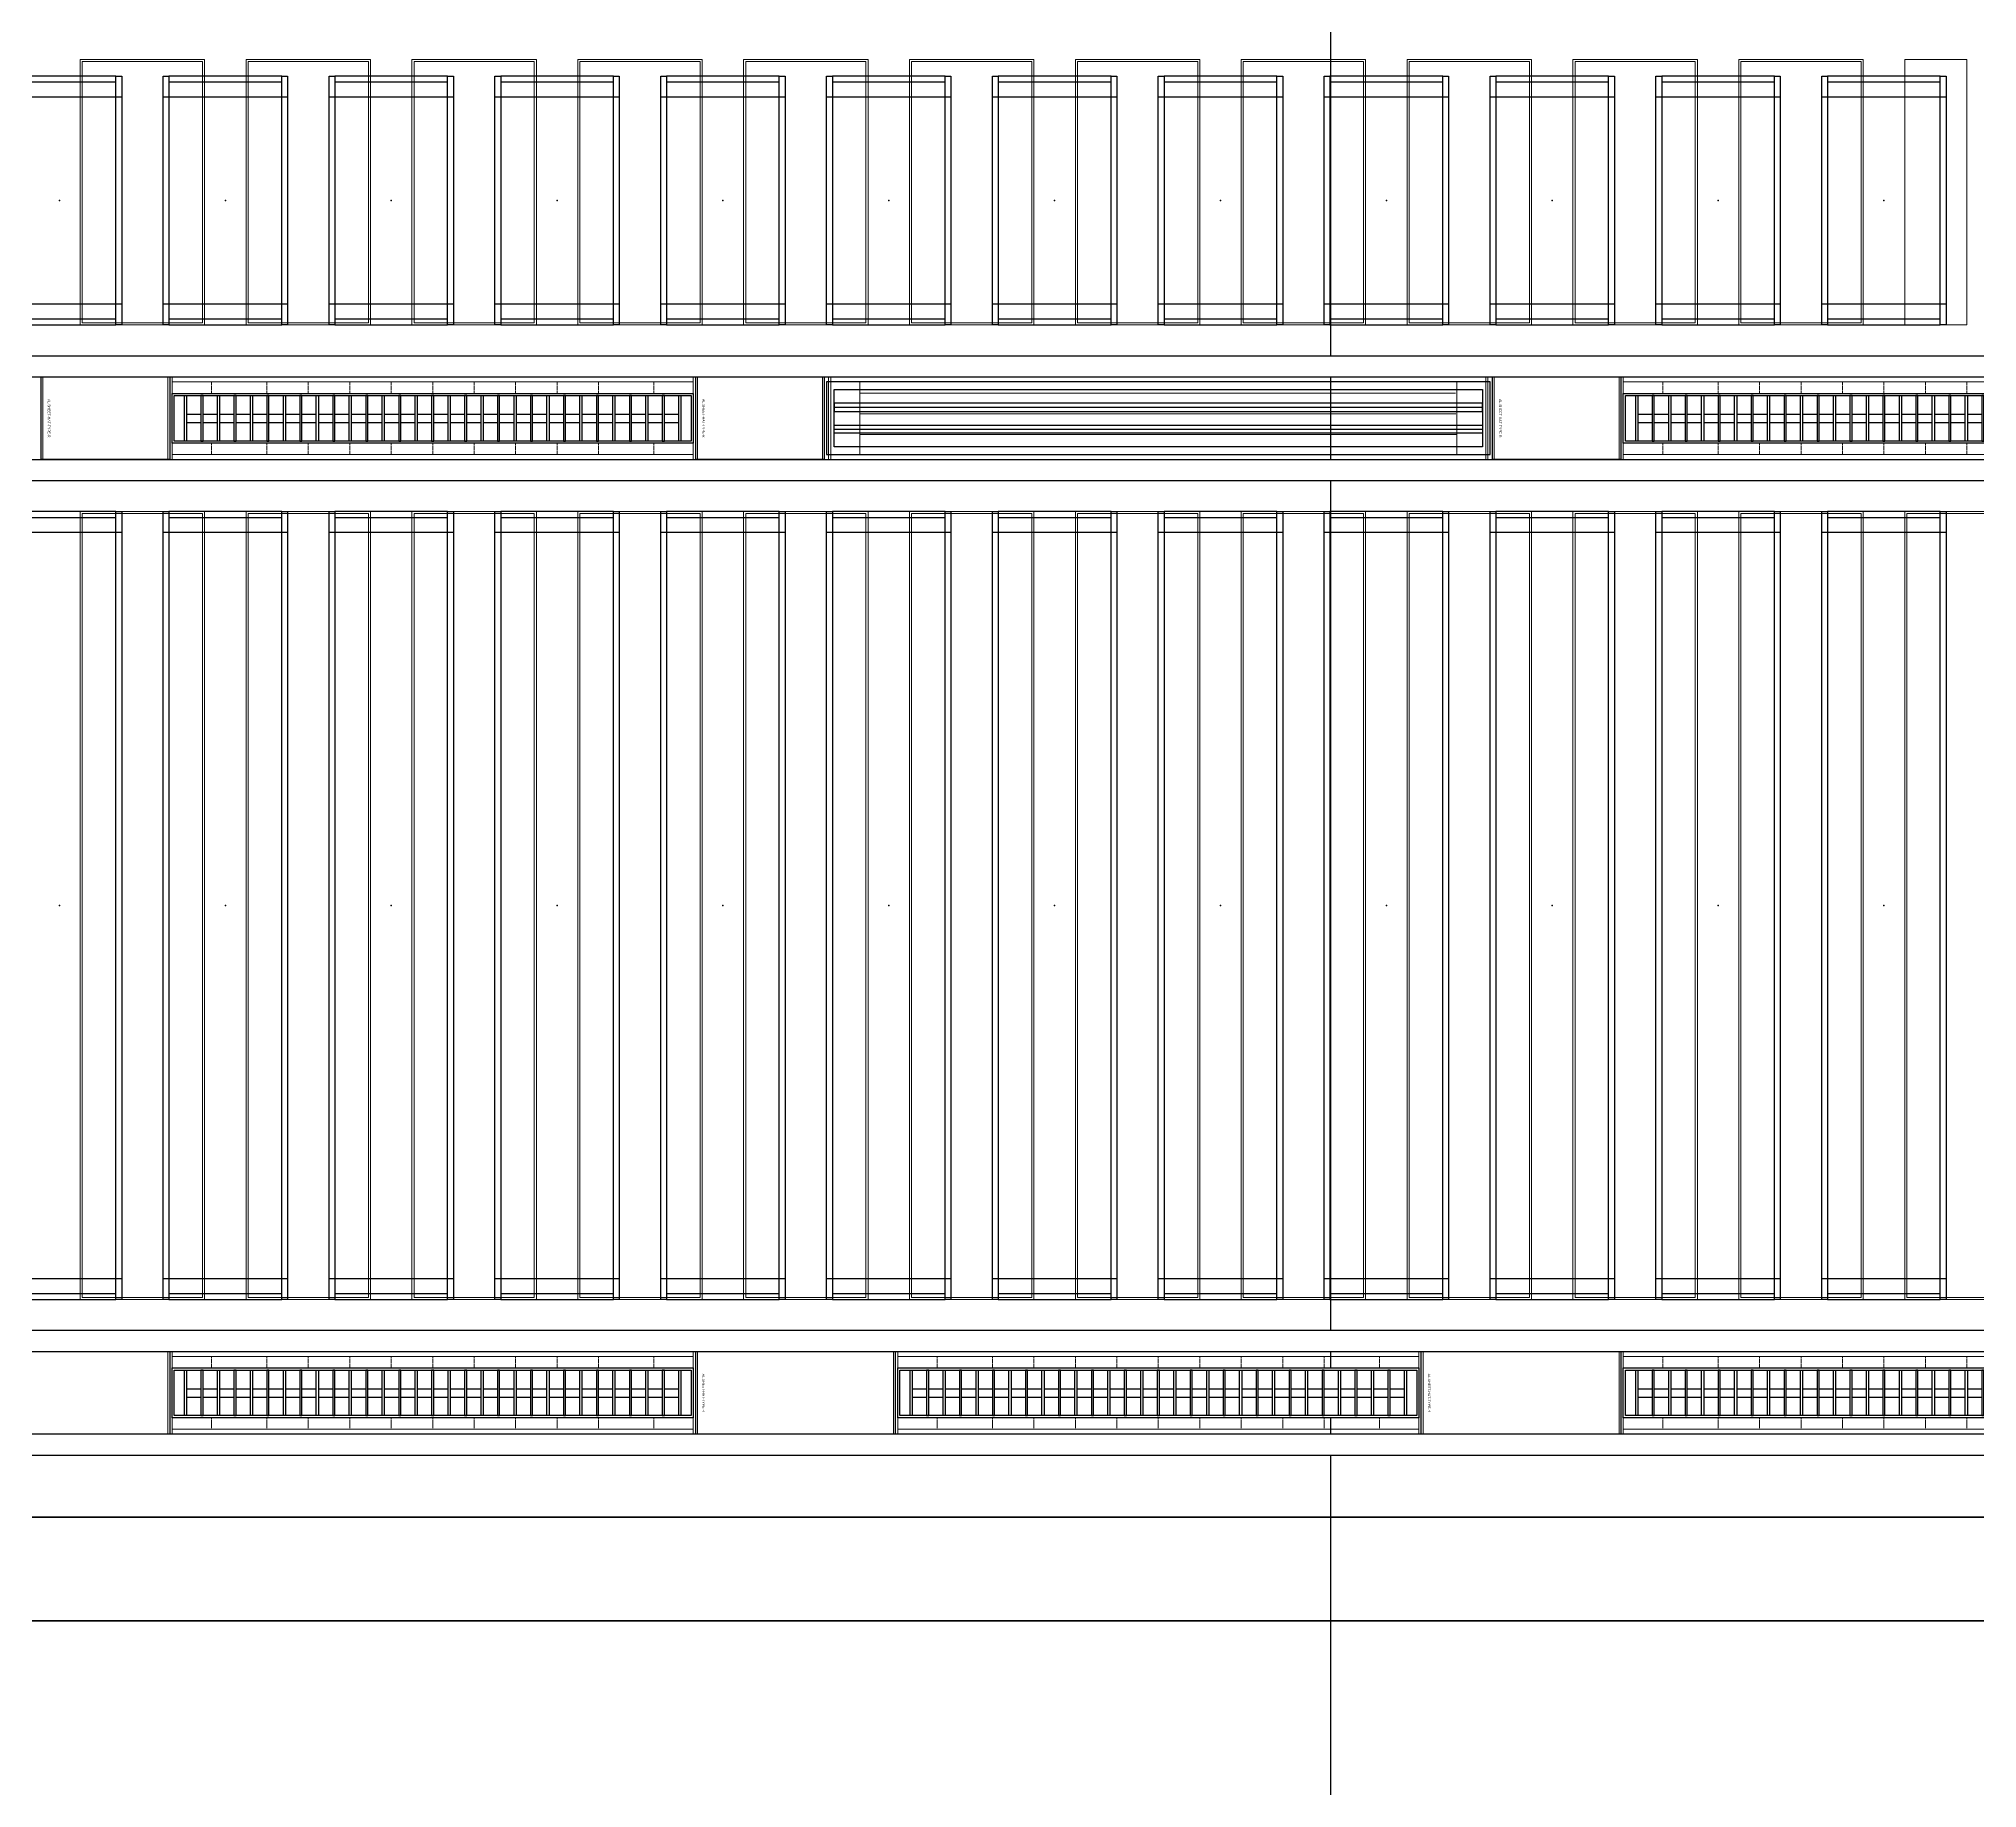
# Model space of a CAD drawing. Header units: millimetres. Extents: x 813027 to 1148939, y -931049 to -10.
# Drawn here: x 899690 to 904365, y -115288 to -111070 of the extents above; entities that cross this region are included whole.
import ezdxf
from ezdxf.enums import TextEntityAlignment as Align

# ---------------------------------------------------------------- set-up
doc = ezdxf.new("R2010")
doc.units = ezdxf.units.MM
doc.linetypes.add('DPA_Hidden 50', pattern=[3, 2, -1])
for name, color, linetype in [('000 - WIPEOUT', 250, 'Continuous'), ('001 - ASCESSORIES', 1, 'Continuous'), ('A04_TUBE SERIES', 2, 'Continuous'), ('A11_ALU.SOLID SHEET', 7, 'Continuous')]:
    doc.layers.add(name, color=color, linetype=linetype)
for name, color, linetype, lineweight in [('A-CLNG', 2, 'Continuous', 9), ('A-GLAZ-CURT', 2, 'Continuous', 9), ('A-ROOM-IDEN', 3, 'Continuous', 25), ('WALL-E', 2, 'Continuous', 25)]:
    doc.layers.add(name, color=color, linetype=linetype, lineweight=lineweight)

# ---------------------------------------------------------------- blocks, each defined once
blk = doc.blocks.new('DPA_CP_Metal Ceiling Panel - Vertical Panel with Gap-23421218-4160 - LOWER PLATFORM LEVEL - REFLECTED CEILING GENERAL PLAN')
at = {"layer": 'A-GLAZ-CURT'}
for p, q in [((892996.3, -111761.8), (892996.3, -111121.8)), ((892996.3, -111121.8), (893296.3, -111121.8)), ((892996.3, -111761.8), (892996.3, -111121.8)), ((892996.3, -111121.8), (893296.3, -111121.8)), ((893296.3, -111121.8), (892996.3, -111121.8)), ((892996.3, -111121.8), (892996.3, -111761.8)), ((893296.3, -111121.8), (892996.3, -111121.8)), ((892996.3, -111121.8), (892996.3, -111761.8)), ((892996.3, -111761.8), (892996.3, -111121.8)), ((892996.3, -111121.8), (893296.3, -111121.8)), ((893296.3, -111761.8), (893296.3, -111121.8)), ((893296.3, -111121.8), (893296.3, -111761.8)), ((893296.3, -111761.8), (893296.3, -111121.8)), ((893296.3, -111761.8), (893296.3, -111121.8)), ((893296.3, -111121.8), (893296.3, -111761.8)), ((893001.3, -111756.8), (893001.3, -111126.8)), ((893001.3, -111126.8), (893291.3, -111126.8)), ((893291.3, -111126.8), (893291.3, -111756.8)), ((892996.3, -111761.8), (893296.3, -111761.8)), ((893296.3, -111761.8), (892996.3, -111761.8)), ((892996.3, -111761.8), (893296.3, -111761.8)), ((892996.3, -111761.8), (893296.3, -111761.8)), ((893296.3, -111761.8), (892996.3, -111761.8)), ((893001.3, -111756.8), (893291.3, -111756.8))]:
    blk.add_line(p, q, dxfattribs=at)
blk = doc.blocks.new('DPA_CP_Metal Ceiling Panel - Vertical Panel with Gap-13988918-4160 - LOWER PLATFORM LEVEL - REFLECTED CEILING GENERAL PLAN')
at = {"layer": 'A-GLAZ-CURT'}
for p, q in [((994596.3, -114111.8), (994596.3, -112211.8)), ((994596.3, -112211.8), (994896.3, -112211.8)), ((994596.3, -114111.8), (994596.3, -112211.8)), ((994596.3, -112211.8), (994896.3, -112211.8)), ((994896.3, -112211.8), (994596.3, -112211.8)), ((994596.3, -112211.8), (994596.3, -114111.8)), ((994896.3, -112211.8), (994596.3, -112211.8)), ((994596.3, -112211.8), (994596.3, -114111.8)), ((994596.3, -114111.8), (994596.3, -112211.8)), ((994596.3, -112211.8), (994896.3, -112211.8)), ((994601.3, -114106.8), (994601.3, -112216.8)), ((994601.3, -112216.8), (994891.3, -112216.8)), ((994891.3, -112216.8), (994891.3, -114106.8)), ((994896.3, -114111.8), (994896.3, -112211.8)), ((994896.3, -112211.8), (994896.3, -114111.8)), ((994896.3, -114111.8), (994896.3, -112211.8)), ((994896.3, -114111.8), (994896.3, -112211.8)), ((994896.3, -112211.8), (994896.3, -114111.8)), ((994596.3, -114111.8), (994896.3, -114111.8)), ((994896.3, -114111.8), (994596.3, -114111.8)), ((994596.3, -114111.8), (994896.3, -114111.8)), ((994596.3, -114111.8), (994896.3, -114111.8)), ((994896.3, -114111.8), (994596.3, -114111.8)), ((994601.3, -114106.8), (994891.3, -114106.8))]:
    blk.add_line(p, q, dxfattribs=at)
blk = doc.blocks.new('DPA_CP_Metal Ceiling Luminaire1 - Linear Luminaire 2-14739897-4160 - LOWER PLATFORM LEVEL - REFLECTED CEILING GENERAL PLAN')
at = {"layer": 'A-GLAZ-CURT'}
for p, q in [((901767.8, -114474.3), (901767.8, -114199.3)), ((901767.8, -114199.3), (903024.8, -114199.3)), ((901767.8, -114199.3), (901767.8, -114474.3)), ((903024.8, -114199.3), (901767.8, -114199.3)), ((901767.8, -114199.3), (903024.8, -114199.3)), ((903024.8, -114199.3), (903024.8, -114474.3)), ((903024.8, -114474.3), (903024.8, -114199.3)), ((901767.8, -114249.3), (901767.8, -114474.3)), ((901767.8, -114249.3), (903024.8, -114249.3)), ((903024.8, -114249.3), (903024.8, -114474.3)), ((901767.8, -114424.3), (903024.8, -114424.3)), ((903024.8, -114474.3), (901767.8, -114474.3)), ((903024.8, -114474.3), (901767.8, -114474.3)), ((901767.8, -114474.3), (903024.8, -114474.3))]:
    blk.add_line(p, q, dxfattribs=at)
at = {"layer": 'A-GLAZ-CURT', "linetype": 'DPA_Hidden 50'}
for p, q in [((901862.8, -114249.3), (901862.8, -114424.3)), ((901996.3, -114249.3), (901996.3, -114424.3)), ((902096.3, -114249.3), (902096.3, -114424.3)), ((902196.3, -114249.3), (902196.3, -114424.3)), ((902296.3, -114249.3), (902296.3, -114424.3)), ((902396.3, -114249.3), (902396.3, -114424.3)), ((902496.3, -114249.3), (902496.3, -114424.3)), ((902596.3, -114249.3), (902596.3, -114424.3)), ((902696.3, -114249.3), (902696.3, -114424.3)), ((902796.3, -114249.3), (902796.3, -114424.3)), ((902929.8, -114249.3), (902929.8, -114424.3))]:
    blk.add_line(p, q, dxfattribs=at)
blk = doc.blocks.new('DPA_CP_Metal Ceiling Panel - Horizontal with Gap-20306943-4160 - LOWER PLATFORM LEVEL - REFLECTED CEILING GENERAL PLAN')
at = {"layer": 'A-GLAZ-CURT'}
for p, q in [((910029.8, -114474.3), (910029.8, -114199.3)), ((910029.8, -114199.3), (910512.8, -114199.3)), ((910029.8, -114474.3), (910029.8, -114199.3)), ((910029.8, -114199.3), (910512.8, -114199.3)), ((910512.8, -114199.3), (910029.8, -114199.3)), ((910029.8, -114199.3), (910029.8, -114474.3)), ((910512.8, -114199.3), (910029.8, -114199.3)), ((910029.8, -114199.3), (910029.8, -114474.3)), ((910029.8, -114474.3), (910029.8, -114199.3)), ((910029.8, -114199.3), (910512.8, -114199.3)), ((910034.8, -114469.3), (910034.8, -114204.3)), ((910034.8, -114204.3), (910507.8, -114204.3)), ((910507.8, -114204.3), (910507.8, -114469.3)), ((910512.8, -114474.3), (910512.8, -114199.3)), ((910512.8, -114199.3), (910512.8, -114474.3)), ((910512.8, -114474.3), (910512.8, -114199.3)), ((910512.8, -114474.3), (910512.8, -114199.3)), ((910512.8, -114199.3), (910512.8, -114474.3)), ((910029.8, -114474.3), (910512.8, -114474.3)), ((910512.8, -114474.3), (910029.8, -114474.3)), ((910029.8, -114474.3), (910512.8, -114474.3)), ((910029.8, -114474.3), (910512.8, -114474.3)), ((910512.8, -114474.3), (910029.8, -114474.3)), ((910034.8, -114469.3), (910507.8, -114469.3))]:
    blk.add_line(p, q, dxfattribs=at)
blk = doc.blocks.new('DPA_CP_Metal Ceiling Panel - Horizontal with Gap-20308794-4160 - LOWER PLATFORM LEVEL - REFLECTED CEILING GENERAL PLAN')
at = {"layer": 'A-GLAZ-CURT'}
for p, q in [((910201.3, -109924.3), (910201.3, -109649.3)), ((910201.3, -109649.3), (910512.8, -109649.3)), ((910201.3, -109924.3), (910201.3, -109649.3)), ((910201.3, -109649.3), (910512.8, -109649.3)), ((910512.8, -109649.3), (910201.3, -109649.3)), ((910201.3, -109649.3), (910201.3, -109924.3)), ((910512.8, -109649.3), (910201.3, -109649.3)), ((910201.3, -109649.3), (910201.3, -109924.3)), ((910201.3, -109924.3), (910201.3, -109649.3)), ((910201.3, -109649.3), (910512.8, -109649.3)), ((910206.3, -109919.3), (910206.3, -109654.3)), ((910206.3, -109654.3), (910507.8, -109654.3)), ((910507.8, -109654.3), (910507.8, -109919.3)), ((910512.8, -109924.3), (910512.8, -109649.3)), ((910512.8, -109649.3), (910512.8, -109924.3)), ((910512.8, -109924.3), (910512.8, -109649.3)), ((910512.8, -109924.3), (910512.8, -109649.3)), ((910512.8, -109649.3), (910512.8, -109924.3)), ((910201.3, -109924.3), (910512.8, -109924.3)), ((910512.8, -109924.3), (910201.3, -109924.3)), ((910201.3, -109924.3), (910512.8, -109924.3)), ((910201.3, -109924.3), (910512.8, -109924.3)), ((910512.8, -109924.3), (910201.3, -109924.3)), ((910206.3, -109919.3), (910507.8, -109919.3))]:
    blk.add_line(p, q, dxfattribs=at)
blk = doc.blocks.new('DPA_CP_Metal Ceiling Air Supply - Linear Diffuser Air Supply-V15-4160 - LOWER PLATFORM LEVEL - REFLECTED CEILING GENERAL PLAN')
at = {"layer": 'A-GLAZ-CURT'}
h = blk.add_hatch(dxfattribs=at)
h.set_pattern_fill('FP_16', color=256, style=0, pattern_type=2)
h.set_pattern_definition([(180, (902396.33, -112024.28), (6e-15, 50), [])])
h.paths.add_polyline_path([(901676.3, -112074.3), (903116.3, -112074.3), (903112.5, -111899.3), (901676.3, -111899.3)])
for p, q in [((901601.3, -112124.3), (901601.3, -111849.3)), ((901601.3, -111849.3), (903191.3, -111849.3)), ((901601.3, -112124.3), (901601.3, -111849.3)), ((901601.3, -111849.3), (903191.3, -111849.3)), ((903191.3, -111849.3), (901601.3, -111849.3)), ((901601.3, -111849.3), (901601.3, -112124.3)), ((903191.3, -111849.3), (901601.3, -111849.3)), ((901601.3, -111849.3), (901601.3, -112124.3)), ((901601.3, -112124.3), (901601.3, -111849.3)), ((901601.3, -111849.3), (903191.3, -111849.3)), ((901606.3, -112119.3), (901606.3, -111854.3)), ((901606.3, -111854.3), (903186.3, -111854.3)), ((903186.3, -111854.3), (903186.3, -112119.3)), ((903191.3, -112124.3), (903191.3, -111849.3)), ((903191.3, -111849.3), (903191.3, -112124.3)), ((903191.3, -112124.3), (903191.3, -111849.3)), ((903191.3, -112124.3), (903191.3, -111849.3)), ((903191.3, -111849.3), (903191.3, -112124.3)), ((903112.5, -111899.3), (901676.3, -111899.3)), ((901676.3, -111899.3), (901676.3, -112074.3)), ((901676.3, -112074.3), (901676.3, -111899.3)), ((901676.3, -111899.3), (903116.3, -111899.3)), ((901676.3, -112074.3), (901676.3, -111899.3)), ((901676.3, -111899.3), (903112.5, -111899.3)), ((903116.3, -111899.3), (901676.3, -111899.3)), ((901676.3, -111899.3), (901676.3, -112074.3)), ((903116.3, -112074.3), (903116.3, -111899.3)), ((903116.3, -111899.3), (903116.3, -112074.3)), ((903116.3, -111899.3), (903116.3, -112074.3)), ((903116.3, -112074.3), (903116.3, -111899.3)), ((901676.3, -112074.3), (903112.5, -112074.3)), ((903116.3, -112074.3), (901676.3, -112074.3)), ((903112.5, -112074.3), (901676.3, -112074.3)), ((901676.3, -112074.3), (903116.3, -112074.3)), ((901601.3, -112124.3), (903191.3, -112124.3)), ((903191.3, -112124.3), (901601.3, -112124.3)), ((901601.3, -112124.3), (903191.3, -112124.3)), ((901601.3, -112124.3), (903191.3, -112124.3)), ((903191.3, -112124.3), (901601.3, -112124.3)), ((901606.3, -112119.3), (903186.3, -112119.3))]:
    blk.add_line(p, q, dxfattribs=at)
blk = doc.blocks.new('C-2-PP21-AR-4160-01-B_20250829-084021_EXCL')
at = {"layer": 'A-CLNG'}
for p, q in [((-142900, -5780), (-142900, -6420)), ((-142750, -5780), (-142900, -5780)), ((-142900, -5780), (-142750, -5780)), ((-142900, -6420), (-142900, -5780)), ((-142750, -6420), (-142750, -5780)), ((-142750, -5780), (-142750, -6420)), ((-142900, -6420), (-142750, -6420)), ((-142750, -6420), (-142900, -6420))]:
    blk.add_line(p, q, dxfattribs=at)
at = {"layer": 'A-GLAZ-CURT'}
for name, p in [('DPA_CP_Metal Ceiling Panel - Vertical Panel with Gap-23421218-4160 - LOWER PLATFORM LEVEL - REFLECTED CEILING GENERAL PLAN', (-1040296.3, 105341.8)), ('DPA_CP_Metal Ceiling Panel - Vertical Panel with Gap-23421218-4160 - LOWER PLATFORM LEVEL - REFLECTED CEILING GENERAL PLAN', (-1039896.3, 105341.8)), ('DPA_CP_Metal Ceiling Panel - Vertical Panel with Gap-23421218-4160 - LOWER PLATFORM LEVEL - REFLECTED CEILING GENERAL PLAN', (-1039496.3, 105341.8)), ('DPA_CP_Metal Ceiling Panel - Vertical Panel with Gap-23421218-4160 - LOWER PLATFORM LEVEL - REFLECTED CEILING GENERAL PLAN', (-1039096.3, 105341.8)), ('DPA_CP_Metal Ceiling Panel - Vertical Panel with Gap-23421218-4160 - LOWER PLATFORM LEVEL - REFLECTED CEILING GENERAL PLAN', (-1038696.3, 105341.8)), ('DPA_CP_Metal Ceiling Panel - Vertical Panel with Gap-23421218-4160 - LOWER PLATFORM LEVEL - REFLECTED CEILING GENERAL PLAN', (-1038296.3, 105341.8)), ('DPA_CP_Metal Ceiling Panel - Vertical Panel with Gap-23421218-4160 - LOWER PLATFORM LEVEL - REFLECTED CEILING GENERAL PLAN', (-1037896.3, 105341.8)), ('DPA_CP_Metal Ceiling Panel - Vertical Panel with Gap-23421218-4160 - LOWER PLATFORM LEVEL - REFLECTED CEILING GENERAL PLAN', (-1037496.3, 105341.8)), ('DPA_CP_Metal Ceiling Panel - Vertical Panel with Gap-23421218-4160 - LOWER PLATFORM LEVEL - REFLECTED CEILING GENERAL PLAN', (-1037096.3, 105341.8)), ('DPA_CP_Metal Ceiling Panel - Vertical Panel with Gap-23421218-4160 - LOWER PLATFORM LEVEL - REFLECTED CEILING GENERAL PLAN', (-1036696.3, 105341.8)), ('DPA_CP_Metal Ceiling Panel - Vertical Panel with Gap-23421218-4160 - LOWER PLATFORM LEVEL - REFLECTED CEILING GENERAL PLAN', (-1036296.3, 105341.8)), ('DPA_CP_Metal Ceiling Panel - Horizontal with Gap-20308794-4160 - LOWER PLATFORM LEVEL - REFLECTED CEILING GENERAL PLAN', (-1057596.3, 103141.8)), ('DPA_CP_Metal Ceiling Luminaire1 - Linear Luminaire 2-14739897-4160 - LOWER PLATFORM LEVEL - REFLECTED CEILING GENERAL PLAN', (-1048846.3, 107691.8)), ('DPA_CP_Metal Ceiling Panel - Horizontal with Gap-20308794-4160 - LOWER PLATFORM LEVEL - REFLECTED CEILING GENERAL PLAN', (-1056017.8, 103141.8)), ('DPA_CP_Metal Ceiling Air Supply - Linear Diffuser Air Supply-V15-4160 - LOWER PLATFORM LEVEL - REFLECTED CEILING GENERAL PLAN', (-1047096.3, 105341.8)), ('DPA_CP_Metal Ceiling Panel - Horizontal with Gap-20308794-4160 - LOWER PLATFORM LEVEL - REFLECTED CEILING GENERAL PLAN', (-1054096.3, 103141.8)), ('DPA_CP_Metal Ceiling Luminaire1 - Linear Luminaire 2-14739897-4160 - LOWER PLATFORM LEVEL - REFLECTED CEILING GENERAL PLAN', (-1045346.3, 107691.8)), ('DPA_CP_Metal Ceiling Panel - Horizontal with Gap-20306943-4160 - LOWER PLATFORM LEVEL - REFLECTED CEILING GENERAL PLAN', (-1057596.3, 105341.8)), ('DPA_CP_Metal Ceiling Luminaire1 - Linear Luminaire 2-14739897-4160 - LOWER PLATFORM LEVEL - REFLECTED CEILING GENERAL PLAN', (-1048846.3, 105341.8)), ('DPA_CP_Metal Ceiling Panel - Horizontal with Gap-20306943-4160 - LOWER PLATFORM LEVEL - REFLECTED CEILING GENERAL PLAN', (-1055846.3, 105341.8)), ('DPA_CP_Metal Ceiling Luminaire1 - Linear Luminaire 2-14739897-4160 - LOWER PLATFORM LEVEL - REFLECTED CEILING GENERAL PLAN', (-1047096.3, 105341.8)), ('DPA_CP_Metal Ceiling Panel - Horizontal with Gap-20306943-4160 - LOWER PLATFORM LEVEL - REFLECTED CEILING GENERAL PLAN', (-1054096.3, 105341.8)), ('DPA_CP_Metal Ceiling Luminaire1 - Linear Luminaire 2-14739897-4160 - LOWER PLATFORM LEVEL - REFLECTED CEILING GENERAL PLAN', (-1045346.3, 105341.8))]:
    blk.add_blockref(name, p, dxfattribs=at)
at = {"layer": 'A-GLAZ-CURT', "rotation": 180}
for p in [(847596.3, -120981.8), (847996.3, -120981.8), (848396.3, -120981.8), (848796.3, -120981.8), (849196.3, -120981.8), (849596.3, -120981.8), (849996.3, -120981.8), (850396.3, -120981.8), (850796.3, -120981.8), (851196.3, -120981.8), (851596.3, -120981.8), (851996.3, -120981.8)]:
    blk.add_blockref('DPA_CP_Metal Ceiling Panel - Vertical Panel with Gap-13988918-4160 - LOWER PLATFORM LEVEL - REFLECTED CEILING GENERAL PLAN', p, dxfattribs=at)
blk = doc.blocks.new('*U493')
at = {"layer": 'A11_ALU.SOLID SHEET', "color": 0}
blk.add_lwpolyline([(483, -98.8), (483, 98.8), (0, 98.8), (0, -98.8)], close=True, dxfattribs=at)
at = {"layer": 'Defpoints', "color": 250}
blk.add_point((0, 0), dxfattribs=at)
blk.add_text('AL.SHEET-HAT-TYPE-R', height=6, rotation=270, dxfattribs=at).set_placement((15, 0), align=Align.BOTTOM_CENTER)
blk = doc.blocks.new('*U485')
at = {"color": 1}
blk.add_wipeout([(628.5, -60), (-628.5, -60), (-628.5, 60), (628.5, 60)], dxfattribs=at).dxf.layer = '000 - WIPEOUT'
at = {"layer": '001 - ASCESSORIES', "color": 0}
blk.add_lwpolyline([(628.5, -60), (-628.5, -60), (-628.5, 60), (628.5, 60)], close=True, dxfattribs=at)
at = {"layer": '001 - ASCESSORIES'}
for points in [[(623.5, -55), (-623.5, -55), (-623.5, 55), (623.5, 55)], [(-593.5, -55), (-598.5, -55), (-598.5, 55), (-593.5, 55)], [(-558.8, -55), (-553.8, -55), (-553.8, 55), (-558.8, 55)], [(-514, -55), (-519, -55), (-519, 55), (-514, 55)], [(-479.3, -55), (-474.3, -55), (-474.3, 55), (-479.3, 55)], [(-434.6, -55), (-439.6, -55), (-439.6, 55), (-434.6, 55)], [(-399.8, -55), (-394.8, -55), (-394.8, 55), (-399.8, 55)], [(-355.1, -55), (-360.1, -55), (-360.1, 55), (-355.1, 55)], [(-320.4, -55), (-315.4, -55), (-315.4, 55), (-320.4, 55)], [(-275.6, -55), (-280.6, -55), (-280.6, 55), (-275.6, 55)], [(-240.9, -55), (-235.9, -55), (-235.9, 55), (-240.9, 55)], [(-196.2, -55), (-201.2, -55), (-201.2, 55), (-196.2, 55)], [(-161.4, -55), (-156.4, -55), (-156.4, 55), (-161.4, 55)], [(-116.7, -55), (-121.7, -55), (-121.7, 55), (-116.7, 55)], [(-82, -55), (-77, -55), (-77, 55), (-82, 55)], [(-37.2, -55), (-42.2, -55), (-42.2, 55), (-37.2, 55)], [(-2.5, -55), (2.5, -55), (2.5, 55), (-2.5, 55)], [(42.2, -55), (37.2, -55), (37.2, 55), (42.2, 55)], [(77, -55), (82, -55), (82, 55), (77, 55)], [(121.7, -55), (116.7, -55), (116.7, 55), (121.7, 55)], [(156.4, -55), (161.4, -55), (161.4, 55), (156.4, 55)], [(201.2, -55), (196.2, -55), (196.2, 55), (201.2, 55)], [(235.9, -55), (240.9, -55), (240.9, 55), (235.9, 55)], [(280.6, -55), (275.6, -55), (275.6, 55), (280.6, 55)], [(315.4, -55), (320.4, -55), (320.4, 55), (315.4, 55)], [(360.1, -55), (355.1, -55), (355.1, 55), (360.1, 55)], [(394.8, -55), (399.8, -55), (399.8, 55), (394.8, 55)], [(439.6, -55), (434.6, -55), (434.6, 55), (439.6, 55)], [(474.3, -55), (479.3, -55), (479.3, 55), (474.3, 55)], [(519, -55), (514, -55), (514, 55), (519, 55)], [(553.8, -55), (558.8, -55), (558.8, 55), (553.8, 55)], [(598.5, -55), (593.5, -55), (593.5, 55), (598.5, 55)]]:
    blk.add_lwpolyline(points, close=True, dxfattribs=at)
for points in [[(-593.5, 10), (-558.8, 10)], [(-553.8, 10), (-519, 10)], [(-514, 10), (-479.3, 10)], [(-474.3, 10), (-439.6, 10)], [(-434.6, 10), (-399.8, 10)], [(-394.8, 10), (-360.1, 10)], [(-355.1, 10), (-320.4, 10)], [(-315.4, 10), (-280.6, 10)], [(-275.6, 10), (-240.9, 10)], [(-235.9, 10), (-201.2, 10)], [(-196.2, 10), (-161.4, 10)], [(-156.4, 10), (-121.7, 10)], [(-116.7, 10), (-82, 10)], [(-77, 10), (-42.2, 10)], [(-37.2, 10), (-2.5, 10)], [(2.5, 10), (37.2, 10)], [(42.2, 10), (77, 10)], [(82, 10), (116.7, 10)], [(121.7, 10), (156.4, 10)], [(161.4, 10), (196.2, 10)], [(201.2, 10), (235.9, 10)], [(240.9, 10), (275.6, 10)], [(280.6, 10), (315.4, 10)], [(320.4, 10), (355.1, 10)], [(360.1, 10), (394.8, 10)], [(399.8, 10), (434.6, 10)], [(439.6, 10), (474.3, 10)], [(479.3, 10), (514, 10)], [(519, 10), (553.8, 10)], [(558.8, 10), (593.5, 10)], [(-593.5, -10), (-558.8, -10)], [(-553.8, -10), (-519, -10)], [(-514, -10), (-479.3, -10)], [(-474.3, -10), (-439.6, -10)], [(-434.6, -10), (-399.8, -10)], [(-394.8, -10), (-360.1, -10)], [(-355.1, -10), (-320.4, -10)], [(-315.4, -10), (-280.6, -10)], [(-275.6, -10), (-240.9, -10)], [(-235.9, -10), (-201.2, -10)], [(-196.2, -10), (-161.4, -10)], [(-156.4, -10), (-121.7, -10)], [(-116.7, -10), (-82, -10)], [(-77, -10), (-42.2, -10)], [(-37.2, -10), (-2.5, -10)], [(2.5, -10), (37.2, -10)], [(42.2, -10), (77, -10)], [(82, -10), (116.7, -10)], [(121.7, -10), (156.4, -10)], [(161.4, -10), (196.2, -10)], [(201.2, -10), (235.9, -10)], [(240.9, -10), (275.6, -10)], [(280.6, -10), (315.4, -10)], [(320.4, -10), (355.1, -10)], [(360.1, -10), (394.8, -10)], [(399.8, -10), (434.6, -10)], [(439.6, -10), (474.3, -10)], [(479.3, -10), (514, -10)], [(519, -10), (553.8, -10)], [(558.8, -10), (593.5, -10)]]:
    blk.add_lwpolyline(points, dxfattribs=at)
blk = doc.blocks.new('*U495')
blk.add_attdef('EXTR.OVL-LENGTH_', (-25, -59.1), '', height=5)
blk.add_wipeout([(-25, 0), (25, 0), (25, 134900), (-25, 134900)]).dxf.layer = '000 - WIPEOUT'
at = {"layer": 'A04_TUBE SERIES', "color": 0}
blk.add_lwpolyline([(-25, 0), (25, 0), (25, 134900), (-25, 134900)], close=True, dxfattribs=at)
blk = doc.blocks.new('*U488')
at = {"layer": 'A11_ALU.SOLID SHEET', "color": 0}
blk.add_lwpolyline([(311.5, -98.8), (311.5, 98.8), (0, 98.8), (0, -98.8)], close=True, dxfattribs=at)
at = {"layer": 'Defpoints', "color": 250}
blk.add_point((0, 0), dxfattribs=at)
blk.add_text('AL.SHEET-HAT-TYPE-R', height=6, rotation=270, dxfattribs=at).set_placement((15, 0), align=Align.BOTTOM_CENTER)
blk = doc.blocks.new('*U484')
at = {"layer": '001 - ASCESSORIES', "color": 0, "linetype": 'ByBlock'}
blk.add_lwpolyline([(800, 87.5), (-800, 87.5), (-800, -87.5), (800, -87.5)], close=True, dxfattribs=at)
at = {"layer": '001 - ASCESSORIES', "linetype": 'ByBlock'}
for points in [[(-781.5, 69), (781.5, 69), (781.5, -69), (-781.5, -69)], [(781.5, 36.3), (-781.5, 36.3), (-781.5, 16.3), (781.5, 16.3)], [(-781.5, -16.3), (781.5, -16.3), (781.5, -36.3), (-781.5, -36.3)]]:
    blk.add_lwpolyline(points, close=True, dxfattribs=at)
for points in [[(781.5, 26.3), (-781.5, 26.3)], [(-781.5, -26.3), (781.5, -26.3)]]:
    blk.add_lwpolyline(points, dxfattribs=at)
blk = doc.blocks.new('*U492')
blk.add_attdef('EXTR.OVL-LENGTH_', (-25, -59.1), '', height=5)
blk.add_wipeout([(-25, 0), (25, 0), (25, 134900), (-25, 134900)]).dxf.layer = '000 - WIPEOUT'
at = {"layer": 'A04_TUBE SERIES', "color": 0}
blk.add_lwpolyline([(-25, 0), (25, 0), (25, 134900), (-25, 134900)], close=True, dxfattribs=at)
blk = doc.blocks.new('*U515')
for p, q in [((-900.3, 60250), (-900.3, 60550)), ((900, 60550), (900, 60250)), ((-900.3, 59850), (-900.3, 60150)), ((900, 60150), (900, 59850)), ((-900.3, 59450), (-900.3, 59750)), ((900, 59750), (900, 59450)), ((-900.3, 59050), (-900.3, 59350)), ((900, 59350), (900, 59050)), ((-900.3, 58650), (-900.3, 58950)), ((900, 58950), (900, 58650)), ((-900.3, 58250), (-900.3, 58550)), ((900, 58550), (900, 58250)), ((-900.3, 57850), (-900.3, 58150)), ((900, 58150), (900, 57850)), ((-900.3, 57450), (-900.3, 57750)), ((900, 57750), (900, 57450)), ((-900.3, 57050), (-900.3, 57350)), ((900, 57350), (900, 57050)), ((-900.3, 56650), (-900.3, 56950)), ((900, 56950), (900, 56650)), ((-900.3, 56250), (-900.3, 56550)), ((900, 56550), (900, 56250)), ((-900.3, 55850), (-900.3, 56150)), ((900, 56150), (900, 55850))]:
    blk.add_line(p, q)
for p in [(0, 60400), (0, 60000), (0, 59600), (0, 59200), (0, 58800), (0, 58400), (0, 58000), (0, 57600), (0, 57200), (0, 56800), (0, 56400), (0, 56000)]:
    blk.add_point(p)
at = {"layer": 'A11_ALU.SOLID SHEET', "color": 0}
for points in [[(-950, 60264), (-936, 60264), (-936, 60536), (-950, 60536)], [(950, 60536), (936, 60536), (936, 60264), (950, 60264)], [(-950, 60264), (950, 60264), (950, 60250), (-950, 60250)], [(-950, 60150), (950, 60150), (950, 60136), (-950, 60136)], [(-950, 59864), (-936, 59864), (-936, 60136), (-950, 60136)], [(950, 60136), (936, 60136), (936, 59864), (950, 59864)], [(-950, 59864), (950, 59864), (950, 59850), (-950, 59850)], [(-950, 59750), (950, 59750), (950, 59736), (-950, 59736)], [(-950, 59464), (-936, 59464), (-936, 59736), (-950, 59736)], [(950, 59736), (936, 59736), (936, 59464), (950, 59464)], [(-950, 59464), (950, 59464), (950, 59450), (-950, 59450)], [(-950, 59350), (950, 59350), (950, 59336), (-950, 59336)], [(-950, 59064), (-936, 59064), (-936, 59336), (-950, 59336)], [(950, 59336), (936, 59336), (936, 59064), (950, 59064)], [(-950, 59064), (950, 59064), (950, 59050), (-950, 59050)], [(-950, 58950), (950, 58950), (950, 58936), (-950, 58936)], [(-950, 58664), (-936, 58664), (-936, 58936), (-950, 58936)], [(950, 58936), (936, 58936), (936, 58664), (950, 58664)], [(-950, 58664), (950, 58664), (950, 58650), (-950, 58650)], [(-950, 58550), (950, 58550), (950, 58536), (-950, 58536)], [(-950, 58264), (-936, 58264), (-936, 58536), (-950, 58536)], [(950, 58536), (936, 58536), (936, 58264), (950, 58264)], [(-950, 58264), (950, 58264), (950, 58250), (-950, 58250)], [(-950, 58150), (950, 58150), (950, 58136), (-950, 58136)], [(-950, 57864), (-936, 57864), (-936, 58136), (-950, 58136)], [(950, 58136), (936, 58136), (936, 57864), (950, 57864)], [(-950, 57864), (950, 57864), (950, 57850), (-950, 57850)], [(-950, 57750), (950, 57750), (950, 57736), (-950, 57736)], [(-950, 57464), (-936, 57464), (-936, 57736), (-950, 57736)], [(950, 57736), (936, 57736), (936, 57464), (950, 57464)], [(-950, 57464), (950, 57464), (950, 57450), (-950, 57450)], [(-950, 57350), (950, 57350), (950, 57336), (-950, 57336)], [(-950, 57064), (-936, 57064), (-936, 57336), (-950, 57336)], [(950, 57336), (936, 57336), (936, 57064), (950, 57064)], [(-950, 57064), (950, 57064), (950, 57050), (-950, 57050)], [(-950, 56950), (950, 56950), (950, 56936), (-950, 56936)], [(-950, 56664), (-936, 56664), (-936, 56936), (-950, 56936)], [(950, 56936), (936, 56936), (936, 56664), (950, 56664)], [(-950, 56664), (950, 56664), (950, 56650), (-950, 56650)], [(-950, 56550), (950, 56550), (950, 56536), (-950, 56536)], [(-950, 56264), (-936, 56264), (-936, 56536), (-950, 56536)], [(950, 56536), (936, 56536), (936, 56264), (950, 56264)], [(-950, 56264), (950, 56264), (950, 56250), (-950, 56250)], [(-950, 56150), (950, 56150), (950, 56136), (-950, 56136)], [(-950, 55864), (-936, 55864), (-936, 56136), (-950, 56136)], [(950, 56136), (936, 56136), (936, 55864), (950, 55864)], [(-950, 55864), (950, 55864), (950, 55850), (-950, 55850)]]:
    blk.add_lwpolyline(points, close=True, dxfattribs=at)
blk = doc.blocks.new('*U518')
for p, q in [((-250.3, -1150), (-250.3, -850)), ((250, -850), (250, -1150)), ((-250.3, -1550), (-250.3, -1250)), ((250, -1250), (250, -1550)), ((-250.3, -1950), (-250.3, -1650)), ((250, -1650), (250, -1950)), ((-250.3, -2350), (-250.3, -2050)), ((250, -2050), (250, -2350)), ((-250.3, -2750), (-250.3, -2450)), ((250, -2450), (250, -2750)), ((-250.3, -3150), (-250.3, -2850)), ((250, -2850), (250, -3150)), ((-250.3, -3550), (-250.3, -3250)), ((250, -3250), (250, -3550)), ((-250.3, -3950), (-250.3, -3650)), ((250, -3650), (250, -3950)), ((-250.3, -4350), (-250.3, -4050)), ((250, -4050), (250, -4350)), ((-250.3, -4750), (-250.3, -4450)), ((250, -4450), (250, -4750)), ((-250.3, -5150), (-250.3, -4850)), ((250, -4850), (250, -5150)), ((-250.3, -5550), (-250.3, -5250)), ((250, -5250), (250, -5550))]:
    blk.add_line(p, q)
for p in [(0, -1000), (0, -1400), (0, -1800), (0, -2200), (0, -2600), (0, -3000), (0, -3400), (0, -3800), (0, -4200), (0, -4600), (0, -5000), (0, -5400)]:
    blk.add_point(p)
at = {"layer": 'A11_ALU.SOLID SHEET', "color": 0}
for points in [[(-300, -1136), (-286, -1136), (-286, -864), (-300, -864)], [(300, -864), (286, -864), (286, -1136), (300, -1136)], [(-300, -1136), (300, -1136), (300, -1150), (-300, -1150)], [(-300, -1250), (300, -1250), (300, -1264), (-300, -1264)], [(-300, -1536), (-286, -1536), (-286, -1264), (-300, -1264)], [(300, -1264), (286, -1264), (286, -1536), (300, -1536)], [(-300, -1536), (300, -1536), (300, -1550), (-300, -1550)], [(-300, -1650), (300, -1650), (300, -1664), (-300, -1664)], [(-300, -1936), (-286, -1936), (-286, -1664), (-300, -1664)], [(300, -1664), (286, -1664), (286, -1936), (300, -1936)], [(-300, -1936), (300, -1936), (300, -1950), (-300, -1950)], [(-300, -2050), (300, -2050), (300, -2064), (-300, -2064)], [(-300, -2336), (-286, -2336), (-286, -2064), (-300, -2064)], [(300, -2064), (286, -2064), (286, -2336), (300, -2336)], [(-300, -2336), (300, -2336), (300, -2350), (-300, -2350)], [(-300, -2450), (300, -2450), (300, -2464), (-300, -2464)], [(-300, -2736), (-286, -2736), (-286, -2464), (-300, -2464)], [(300, -2464), (286, -2464), (286, -2736), (300, -2736)], [(-300, -2736), (300, -2736), (300, -2750), (-300, -2750)], [(-300, -2850), (300, -2850), (300, -2864), (-300, -2864)], [(-300, -3136), (-286, -3136), (-286, -2864), (-300, -2864)], [(300, -2864), (286, -2864), (286, -3136), (300, -3136)], [(-300, -3136), (300, -3136), (300, -3150), (-300, -3150)], [(-300, -3250), (300, -3250), (300, -3264), (-300, -3264)], [(-300, -3536), (-286, -3536), (-286, -3264), (-300, -3264)], [(300, -3264), (286, -3264), (286, -3536), (300, -3536)], [(-300, -3536), (300, -3536), (300, -3550), (-300, -3550)], [(-300, -3650), (300, -3650), (300, -3664), (-300, -3664)], [(-300, -3936), (-286, -3936), (-286, -3664), (-300, -3664)], [(300, -3664), (286, -3664), (286, -3936), (300, -3936)], [(-300, -3936), (300, -3936), (300, -3950), (-300, -3950)], [(-300, -4050), (300, -4050), (300, -4064), (-300, -4064)], [(-300, -4336), (-286, -4336), (-286, -4064), (-300, -4064)], [(300, -4064), (286, -4064), (286, -4336), (300, -4336)], [(-300, -4336), (300, -4336), (300, -4350), (-300, -4350)], [(-300, -4450), (300, -4450), (300, -4464), (-300, -4464)], [(-300, -4736), (-286, -4736), (-286, -4464), (-300, -4464)], [(300, -4464), (286, -4464), (286, -4736), (300, -4736)], [(-300, -4736), (300, -4736), (300, -4750), (-300, -4750)], [(-300, -4850), (300, -4850), (300, -4864), (-300, -4864)], [(-300, -5136), (-286, -5136), (-286, -4864), (-300, -4864)], [(300, -4864), (286, -4864), (286, -5136), (300, -5136)], [(-300, -5136), (300, -5136), (300, -5150), (-300, -5150)], [(-300, -5250), (300, -5250), (300, -5264), (-300, -5264)], [(-300, -5536), (-286, -5536), (-286, -5264), (-300, -5264)], [(300, -5264), (286, -5264), (286, -5536), (300, -5536)], [(-300, -5536), (300, -5536), (300, -5550), (-300, -5550)]]:
    blk.add_lwpolyline(points, close=True, dxfattribs=at)
blk = doc.blocks.new('C-2-PP21-AR-4160-01-B_20250829-084416_NEWCL')
blk.add_lwpolyline([(-19350, -9295), (-154550, -9295), (-154550, -7995), (-154500, -7995), (-154500, -5680), (-154500, -5680), (-142750, -5680), (-142750, -2500), (-132560, -2500), (-132560, -6455), (-117731.4, -6455), (-117731.4, -5800), (-117350, -5800), (-117350, -5345), (-113350, -5345)])
at = {"rotation": 90}
for name, p in [('*U518', (-148350, -6120)), ('*U515', (-86950, -7820))]:
    blk.add_blockref(name, p, dxfattribs=at)
for name, p in [('*U488', (-147395, -6645)), ('*U484', (-144700, -6645)), ('*U488', (-143895, -6645)), ('*U493', (-147566.5, -8995))]:
    blk.add_blockref(name, p)
for p in [(-146450, -6645), (-142950, -6645), (-146450, -8995), (-142950, -8995)]:
    blk.add_blockref('*U485', p)
for name, p in [('*U488', (-145816.5, -6645)), ('*U493', (-145816.5, -8995)), ('*U493', (-144066.5, -8995))]:
    blk.add_blockref(name, p)
at = {"rotation": 270}
for name, p in [('*U492', (-154400, -6520)), ('*U492', (-154400, -6770)), ('*U495', (-154400, -8870)), ('*U495', (-154400, -9120))]:
    blk.add_blockref(name, p, dxfattribs=at)
blk.add_blockref('*U485', (-144700, -8995))

msp = doc.modelspace()

# ---------------------------------------------------------------- linework, layer by layer
at = {"layer": 'A-ROOM-IDEN'}
msp.add_line((902805, -109591), (902805, -126265.6), dxfattribs=at)
at = {"layer": 'WALL-E'}
for p, q in [((1027740, -114635), (892540, -114635)), ((892540, -114635), (1027740, -114635)), ((1027990, -114885), (892290, -114885)), ((892290, -114885), (1027990, -114885))]:
    msp.add_line(p, q, dxfattribs=at)

# ---------------------------------------------------------------- block references
msp.add_blockref('C-2-PP21-AR-4160-01-B_20250829-084021_EXCL', (1047090, -105340))

# ---------------------------------------------------------------- next in the draw order: block references
msp.add_blockref('C-2-PP21-AR-4160-01-B_20250829-084416_NEWCL', (1047090, -105340))

doc.saveas('drawing.dxf')
